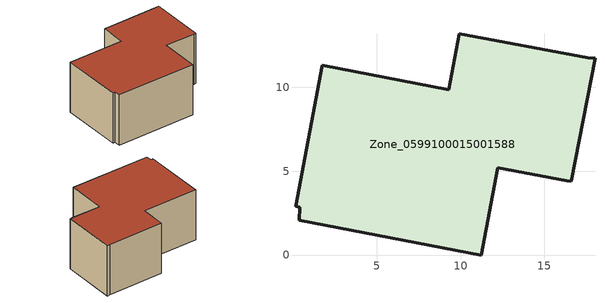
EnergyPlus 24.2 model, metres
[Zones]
Zone_0599100015001588
 floor ground (C_G): 16.34,4.42 12.22,5.21 11.23,0 0.35,2.06 0.4,2.85 0.14,2.9 1.74,11.31 9.3,9.87 9.93,13.19 17.6,11.77 18.02,11.75 16.59,4.4 z0.25
 wall outside (C_F): 17.6,11.77 9.93,13.19 9.3,9.87 1.74,11.31 0.14,2.9 0.4,2.85 0.35,2.06 11.23,0 12.22,5.21 16.34,4.42 16.59,4.4 18.02,11.75 17.6,11.77 z0.25:7.46
 roof outside (C_R): 0.14,2.9 0.4,2.85 0.35,2.06 11.23,0 12.22,5.21 16.34,4.42 16.59,4.4 18.02,11.75 17.6,11.77 9.93,13.19 9.3,9.87 1.74,11.31 z7.46
[BUILDING]
Pand.0599100015001588: North Axis=0; Terrain=City; Loads Convergence Tolerance Value=0.04; Temperature Convergence Tolerance Value=0.4; Solar Distribution=FullExterior; Maximum Number of Warmup Days=25; Minimum Number of Warmup Days=1
[Site:Location]
Rotterdam.The.Hague.AP_ZH_NLD Design_Conditions: Latitude=51.96; Longitude=4.45; Time Zone=1; Elevation=-4.5
[SITE:GROUNDTEMPERATURE:BUILDINGSURFACE]
18, 18, 18, 18, 18, 18, 18, 18, 18, 18, 18, 18
[MATERIAL] Thermal Absorptance=0.9; Solar Absorptance=0.7; Visible Absorptance=0.7
Name | Roughness | Thickness | Conductivity | Density | Specific Heat
G.D.1975-1991 | MediumSmooth | 0.15 | 0.288461 | 540 | 1210
F.D.1975-1991 | Rough | 0.3 | 0.230769 | 1920 | 840
R.D.1975-1991 | MediumRough | 0.2 | 0.153846 | 1500 | 1000
[CONSTRUCTION]
C_G: G.D.1975-1991
C_F: F.D.1975-1991
C_R: R.D.1975-1991
[ZONE]
Zone_0599100015001588: Type=1; Multiplier=1; Ceiling Height=Autocalculate; Volume=Autocalculate; Floor Area=autocalculate; Part of Total Floor Area=Yes
[ZONEINFILTRATION:DESIGNFLOWRATE]
Infil_Zone_0599100015001588: Zone or ZoneList or Space or SpaceList=Zone_0599100015001588; Schedule=AlwaysOn; Design Flow Rate Calculation Method=Flow/Area; Flow Rate per Floor Area=0.0042; Constant Term Coefficient=1; Temperature Term Coefficient=0; Velocity Term Coefficient=0; Velocity Squared Term Coefficient=0
[HVACTEMPLATE:ZONE:IDEALLOADSAIRSYSTEM]
Zone_0599100015001588: Maximum Heating Supply Air Temperature=50; Minimum Cooling Supply Air Temperature=13; Maximum Heating Supply Air Humidity Ratio=0.0156; Minimum Cooling Supply Air Humidity Ratio=0.0077; Heating Limit=NoLimit; Cooling Limit=NoLimit; Dehumidification Control Type=ConstantSensibleHeatRatio; Cooling Sensible Heat Ratio=0.7; Dehumidification Setpoint=60; Humidification Control Type=None; Humidification Setpoint=30; Outdoor Air Method=None; Outdoor Air Flow Rate per Person=0.00944; Outdoor Air Flow Rate per Zone Floor Area=0; Outdoor Air Flow Rate per Zone=0; Demand Controlled Ventilation Type=None; Outdoor Air Economizer Type=NoEconomizer; Heat Recovery Type=None; Sensible Heat Recovery Effectiveness=0.7; Latent Heat Recovery Effectiveness=0.65
[ZONECONTROL:THERMOSTAT]
ThermostatControl_Zone_0599100015001588: Zone or ZoneList=Zone_0599100015001588; Control Type Schedule=DualSetpointControlType; Control 1=Thermostat_Zone_0599100015001588; Temperature Difference Between Cutout And Setpoint=0
[THERMOSTATSETPOINT:DUALSETPOINT]
Thermostat_Zone_0599100015001588: Heating Setpoint Temperature Schedule=HeatingSetpoint_Zone_0599100015001588; Cooling Setpoint Temperature Schedule=CoolingSetpoint_Zone_0599100015001588
[SCHEDULE:COMPACT]
HeatingSetpoint_Zone_0599100015001588: Through: 12/31, For: AllDays, Until: 24:00, 21
CoolingSetpoint_Zone_0599100015001588: Through: 12/31, For: AllDays, Until: 24:00, 24
DualSetpointControlType: Through: 12/31, For: AllDays, Until: 24:00, 4
AlwaysOn: Through: 12/31, For: AllDays, Until: 24:00, 1
